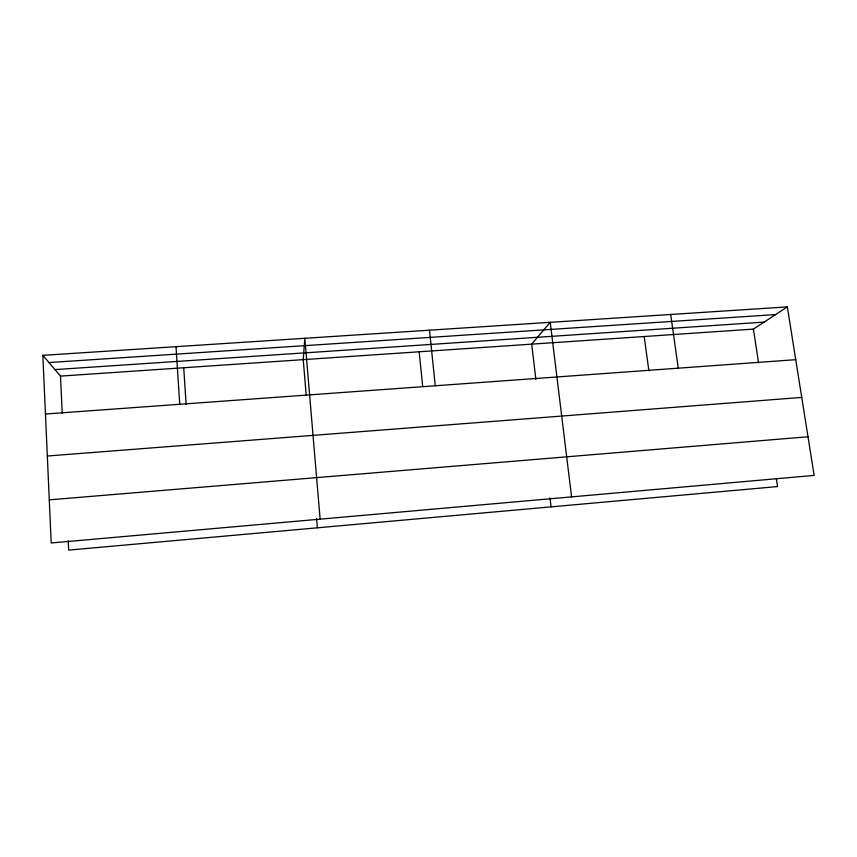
<?xml version="1.0" encoding="UTF-8"?>
<svg xmlns="http://www.w3.org/2000/svg" width="857" height="857" viewBox="0 0 857 857"><rect width="100%" height="100%" fill="white"/><g stroke="black" fill="none" stroke-linecap="round" stroke-linejoin="round"><path stroke-width="1.29" d="M42.85 355.344L60.483 376.105L753.41 329.109L787.347 306.892L814.15 475.399L51.195 542.974L42.85 355.344L787.347 306.892M49.278 499.856L808.001 436.759M47.328 456.02L801.745 397.412M45.464 414.006L795.746 359.672M54.955 369.603L764.09 322.114M48.967 362.554L775.617 314.573M753.41 329.109L758.584 362.897M776.367 478.838L777.545 486.562L68.667 550.108L68.228 540.799M670.688 314.476L678.262 368.178M644.196 336.522L648.888 370.845M571.587 496.889L550.226 322.318L531.683 344.15L535.893 379.458M550.001 497.863L551.072 506.862M429.496 330.181L435.27 385.779M419.159 351.777L422.683 386.336M320.122 519.149L304.824 338.29L303.228 359.64L306.217 395.206M316.587 518.506L317.369 527.816M183.719 367.749L186.13 404.333M176.006 346.678L179.745 404.279M60.483 376.105L62.229 413.31"/></g></svg>
